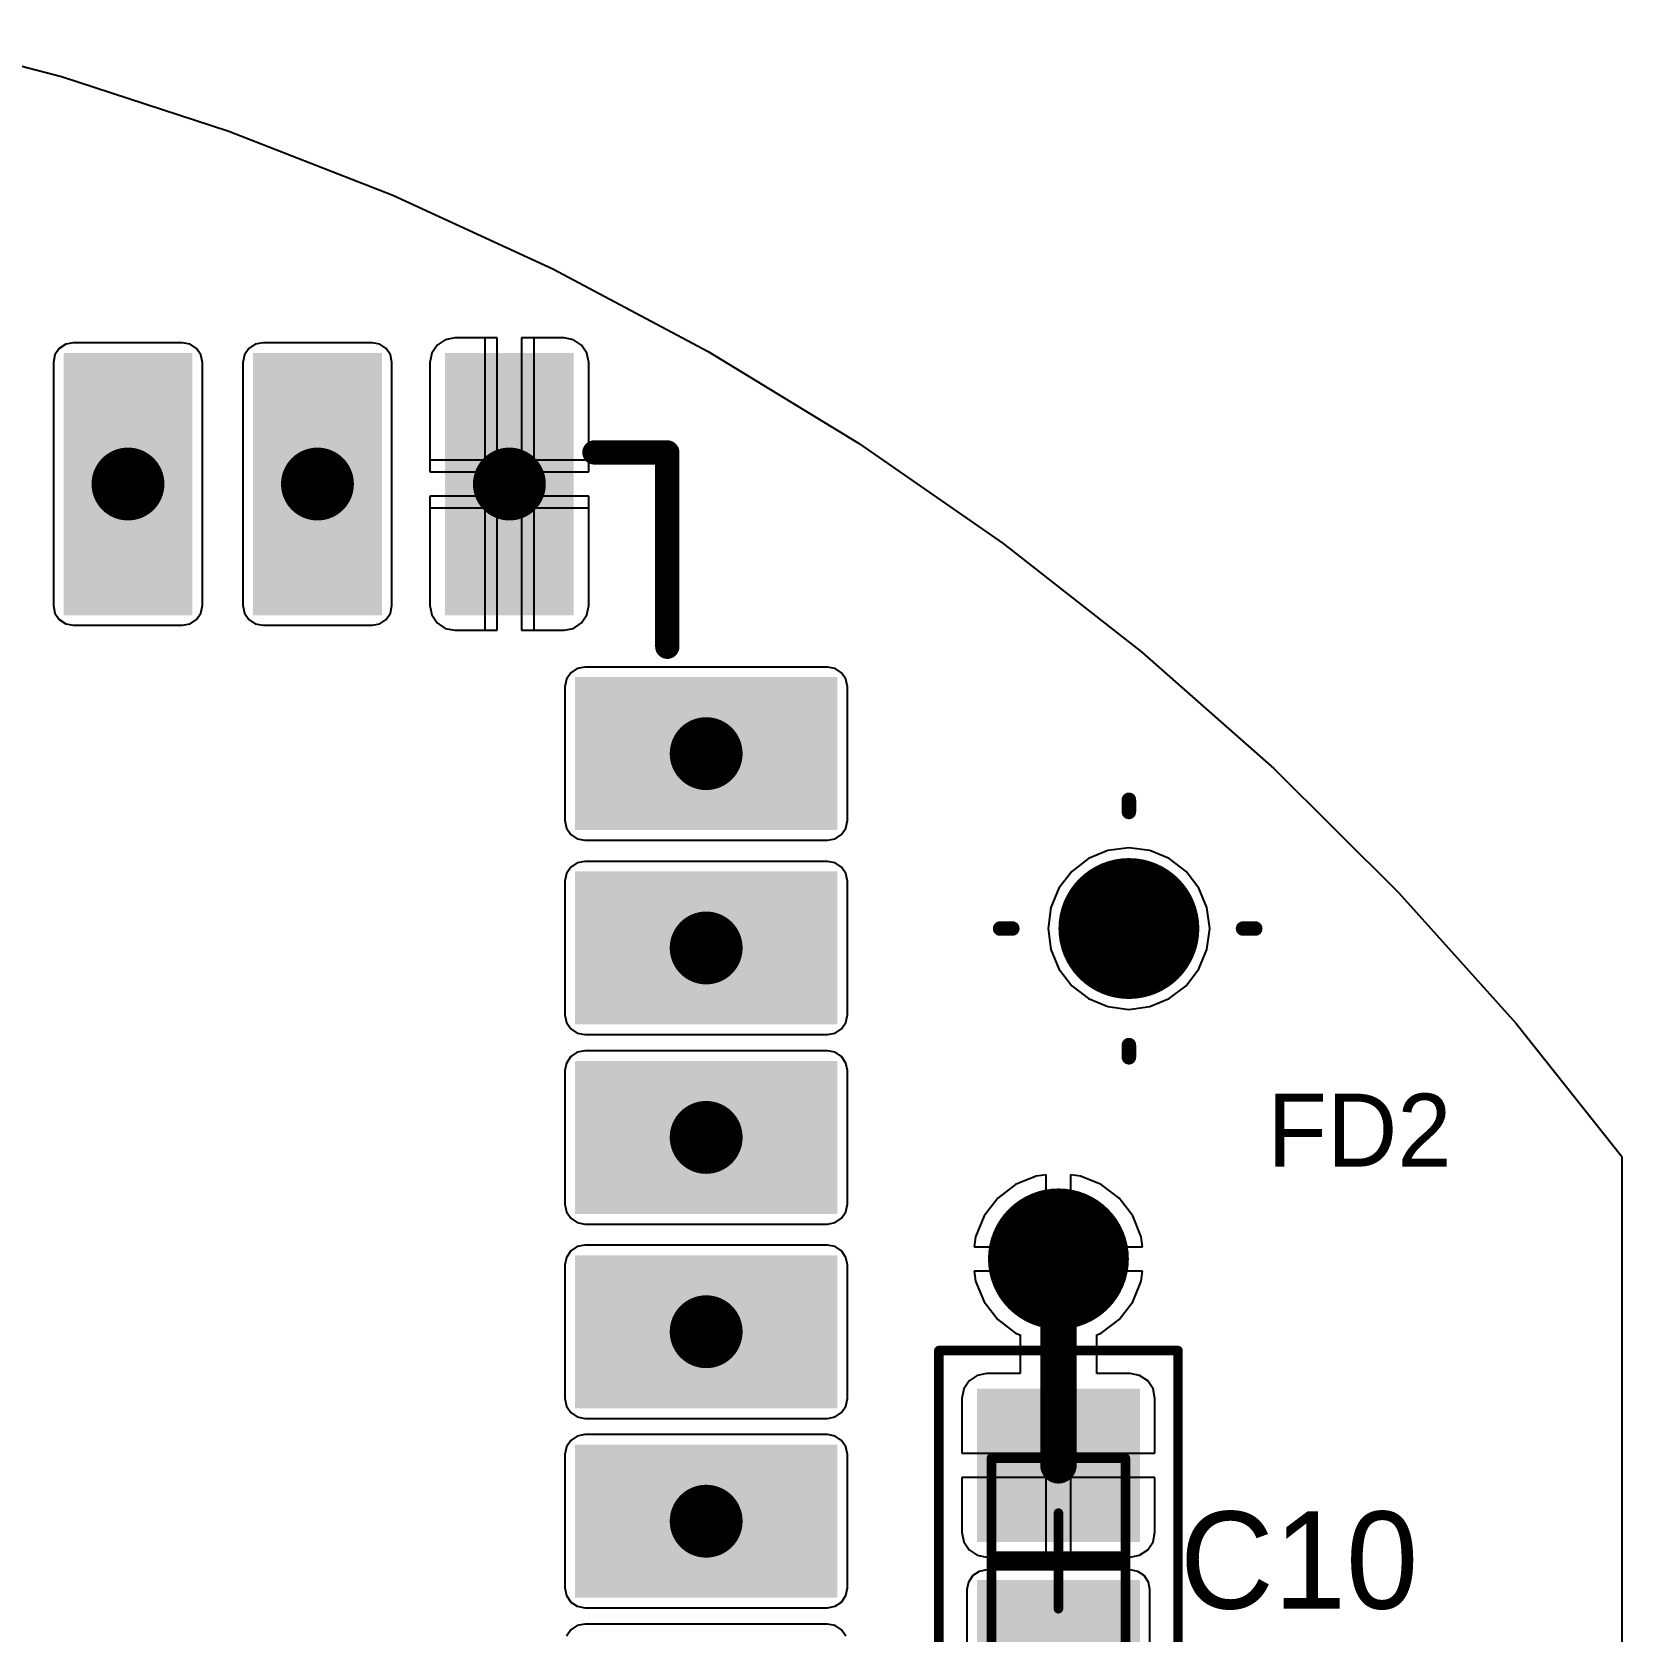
# Model space of a CAD drawing. Header units: millimetres. Extents: x 0.11 to 2.34, y 0.1 to 2.58.
# Drawn here: x 1.688 to 2.342, y 1.891 to 2.55 of the extents above; entities that cross this region are included whole.
import ezdxf

# ---------------------------------------------------------------- set-up
doc = ezdxf.new("R2010")
doc.units = ezdxf.units.MM
doc.header["$MEASUREMENT"] = 0
for name, color, linetype in [('BottomLayer', 5, 'Continuous'), ('BottomSolder', 6, 'Continuous'), ('Mechanical13', 56, 'Continuous'), ('Mechanical15', 56, 'Continuous'), ('MultiLayer', 9, 'Continuous'), ('PadHoleLayer', 156, 'Continuous'), ('TopLayer', 1, 'Continuous'), ('TopOverlay', 2, 'Continuous'), ('TopPaste', 8, 'Continuous'), ('TopSolder', 216, 'Continuous'), ('ViaHoleLayer', 16, 'Continuous')]:
    doc.layers.add(name, color=color, linetype=linetype)

# ---------------------------------------------------------------- blocks, each defined once
blk = doc.blocks.new('FIDU_ROUND_1')
at = {"layer": 'TopLayer', "const_width": 0.025}
blk.add_lwpolyline([(-0.0125, 0, 1), (0.0125, 0, 1)], format="xyb", close=True, dxfattribs=at)
at = {"layer": 'TopOverlay', "const_width": 0.006}
for points in [[(0, 0.048), (0, 0.053)], [(-0.053, 0), (-0.048, 0)], [(0.047, 0), (0.052, 0)], [(0, -0.053), (0, -0.048)]]:
    blk.add_lwpolyline(points, dxfattribs=at)
at = {"layer": 'TopOverlay', "const_width": 0.003}
for points in [[(-0.0015, 0.053, 1), (0.0015, 0.053, 1)], [(-0.0015, 0.048, 1), (0.0015, 0.048, 1)], [(-0.0545, 0, 1), (-0.0515, 0, 1)], [(-0.0495, 0, 1), (-0.0465, 0, 1)], [(0.0455, 0, 1), (0.0485, 0, 1)], [(0.0505, 0, 1), (0.0535, 0, 1)], [(-0.0015, -0.048, 1), (0.0015, -0.048, 1)], [(-0.0015, -0.053, 1), (0.0015, -0.053, 1)]]:
    blk.add_lwpolyline(points, format="xyb", close=True, dxfattribs=at)
at = {"layer": 'TopPaste', "const_width": 0.025}
blk.add_lwpolyline([(-0.0125, 0, 1), (0.0125, 0, 1)], format="xyb", close=True, dxfattribs=at)
at = {"layer": 'TopSolder', "const_width": 0.029}
blk.add_lwpolyline([(-0.0145, 0, 1), (0.0145, 0, 1)], format="xyb", close=True, dxfattribs=at)
blk = doc.blocks.new('ESP8266_ESP_12_E_5')
at = {"layer": 'BottomLayer'}
for points in [[(0.012, 0.2295), (0.012, 0.2745), (-0.088, 0.2295), (-0.088, 0.2745)], [(0.012, 0.1515), (0.012, 0.1965), (-0.088, 0.1515), (-0.088, 0.1965)], [(0.012, 0.0725), (0.012, 0.1175), (-0.088, 0.0725), (-0.088, 0.1175)], [(-0.4375, 0.064), (-0.4925, 0.064), (-0.4375, -0.036), (-0.4925, -0.036)], [(-0.3595, 0.064), (-0.4145, 0.064), (-0.3595, -0.036), (-0.4145, -0.036)], [(-0.2795, 0.064), (-0.3345, 0.064), (-0.2795, -0.036), (-0.3345, -0.036)], [(-0.2015, 0.064), (-0.2565, 0.064), (-0.2015, -0.036), (-0.2565, -0.036)], [(-0.1215, 0.064), (-0.1765, 0.064), (-0.1215, -0.036), (-0.1765, -0.036)]]:
    blk.add_solid(points, dxfattribs=at)
at = {"layer": 'BottomSolder'}
for points in [[(0.016, 0.2255), (0.016, 0.2785), (-0.092, 0.2255), (-0.092, 0.2785)], [(0.016, 0.1475), (0.016, 0.2005), (-0.092, 0.1475), (-0.092, 0.2005)], [(0.016, 0.0685), (0.016, 0.1215), (-0.092, 0.0685), (-0.092, 0.1215)], [(-0.4335, 0.068), (-0.4965, 0.068), (-0.4335, -0.04), (-0.4965, -0.04)], [(-0.3555, 0.068), (-0.4185, 0.068), (-0.3555, -0.04), (-0.4185, -0.04)], [(-0.2755, 0.068), (-0.3385, 0.068), (-0.2755, -0.04), (-0.3385, -0.04)], [(-0.1975, 0.068), (-0.2605, 0.068), (-0.1975, -0.04), (-0.2605, -0.04)], [(-0.1175, 0.068), (-0.1805, 0.068), (-0.1175, -0.04), (-0.1805, -0.04)]]:
    blk.add_solid(points, dxfattribs=at)
at = {"layer": 'MultiLayer'}
for points in [[(0.012, 0.2295), (0.012, 0.2745), (-0.088, 0.2295), (-0.088, 0.2745)], [(0.012, 0.1515), (0.012, 0.1965), (-0.088, 0.1515), (-0.088, 0.1965)], [(0.012, 0.0725), (0.012, 0.1175), (-0.088, 0.0725), (-0.088, 0.1175)], [(-0.4375, 0.064), (-0.4925, 0.064), (-0.4375, -0.036), (-0.4925, -0.036)], [(-0.3595, 0.064), (-0.4145, 0.064), (-0.3595, -0.036), (-0.4145, -0.036)], [(-0.2795, 0.064), (-0.3345, 0.064), (-0.2795, -0.036), (-0.3345, -0.036)], [(-0.2015, 0.064), (-0.2565, 0.064), (-0.2015, -0.036), (-0.2565, -0.036)], [(-0.1215, 0.064), (-0.1765, 0.064), (-0.1215, -0.036), (-0.1765, -0.036)]]:
    blk.add_solid(points, dxfattribs=at)
at = {"layer": 'PadHoleLayer', "const_width": 0.015}
for points in [[(-0.0455, 0.252, 1), (-0.0305, 0.252, 1)], [(-0.0455, 0.174, 1), (-0.0305, 0.174, 1)], [(-0.0455, 0.095, 1), (-0.0305, 0.095, 1)], [(-0.4725, 0.014, 1), (-0.4575, 0.014, 1)], [(-0.3945, 0.014, 1), (-0.3795, 0.014, 1)], [(-0.3145, 0.014, 1), (-0.2995, 0.014, 1)], [(-0.2365, 0.014, 1), (-0.2215, 0.014, 1)], [(-0.1565, 0.014, 1), (-0.1415, 0.014, 1)]]:
    blk.add_lwpolyline(points, format="xyb", close=True, dxfattribs=at)
at = {"layer": 'TopLayer'}
for points in [[(0.012, 0.2295), (0.012, 0.2745), (-0.088, 0.2295), (-0.088, 0.2745)], [(0.012, 0.1515), (0.012, 0.1965), (-0.088, 0.1515), (-0.088, 0.1965)], [(0.012, 0.0725), (0.012, 0.1175), (-0.088, 0.0725), (-0.088, 0.1175)], [(-0.4375, 0.064), (-0.4925, 0.064), (-0.4375, -0.036), (-0.4925, -0.036)], [(-0.3595, 0.064), (-0.4145, 0.064), (-0.3595, -0.036), (-0.4145, -0.036)], [(-0.2795, 0.064), (-0.3345, 0.064), (-0.2795, -0.036), (-0.3345, -0.036)], [(-0.2015, 0.064), (-0.2565, 0.064), (-0.2015, -0.036), (-0.2565, -0.036)], [(-0.1215, 0.064), (-0.1765, 0.064), (-0.1215, -0.036), (-0.1765, -0.036)]]:
    blk.add_solid(points, dxfattribs=at)
at = {"layer": 'TopOverlay', "const_width": 0.01}
for points in [[(-0.025, 0.06), (-0.025, 0.03)], [(-0.105, 0.03), (-0.025, 0.03)]]:
    blk.add_lwpolyline(points, dxfattribs=at)
at = {"layer": 'TopOverlay', "const_width": 0.005}
for points in [[(-0.0275, 0.06, 1), (-0.0225, 0.06, 1)], [(-0.1075, 0.03, 1), (-0.1025, 0.03, 1)], [(-0.0275, 0.03, 1), (-0.0225, 0.03, 1)], [(-0.0275, 0.03, 1), (-0.0225, 0.03, 1)]]:
    blk.add_lwpolyline(points, format="xyb", close=True, dxfattribs=at)
at = {"layer": 'TopSolder'}
for points in [[(0.016, 0.2255), (0.016, 0.2785), (-0.092, 0.2255), (-0.092, 0.2785)], [(0.016, 0.1475), (0.016, 0.2005), (-0.092, 0.1475), (-0.092, 0.2005)], [(0.016, 0.0685), (0.016, 0.1215), (-0.092, 0.0685), (-0.092, 0.1215)], [(-0.4335, 0.068), (-0.4965, 0.068), (-0.4335, -0.04), (-0.4965, -0.04)], [(-0.3555, 0.068), (-0.4185, 0.068), (-0.3555, -0.04), (-0.4185, -0.04)], [(-0.2755, 0.068), (-0.3385, 0.068), (-0.2755, -0.04), (-0.3385, -0.04)], [(-0.1975, 0.068), (-0.2605, 0.068), (-0.1975, -0.04), (-0.2605, -0.04)], [(-0.1175, 0.068), (-0.1805, 0.068), (-0.1175, -0.04), (-0.1805, -0.04)]]:
    blk.add_solid(points, dxfattribs=at)
blk = doc.blocks.new('6_0805_M_19')
at = {"layer": 'Mechanical13', "const_width": 0.00394}
for points in [[(-0.04232, -0.02756), (-0.04232, 0.02756)], [(0.04232, 0.02756), (-0.04232, 0.02756)], [(0.04232, -0.02756), (0.04232, 0.02756)], [(0.04232, -0.02756), (-0.04232, -0.02756)]]:
    blk.add_lwpolyline(points, dxfattribs=at)
at = {"layer": 'Mechanical13', "const_width": 0.00197}
for points in [[(-0.04331, 0.02756, 1), (-0.04134, 0.02756, 1)], [(-0.04331, 0.02756, 1), (-0.04134, 0.02756, 1)], [(0.04134, 0.02756, 1), (0.04331, 0.02756, 1)], [(0.04134, 0.02756, 1), (0.04331, 0.02756, 1)], [(-0.04331, -0.02756, 1), (-0.04134, -0.02756, 1)], [(-0.04331, -0.02756, 1), (-0.04134, -0.02756, 1)], [(0.04134, -0.02756, 1), (0.04331, -0.02756, 1)], [(0.04134, -0.02756, 1), (0.04331, -0.02756, 1)]]:
    blk.add_lwpolyline(points, format="xyb", close=True, dxfattribs=at)
at = {"layer": 'Mechanical15', "const_width": 0.00394}
for points in [[(-0.08661, -0.04921), (-0.08661, 0.04921)], [(0.08661, 0.04921), (-0.08661, 0.04921)], [(0.08661, -0.04921), (0.08661, 0.04921)], [(0, -0.01969), (0, 0.01969)], [(0.01969, 0), (-0.01969, 0)], [(0.08661, -0.04921), (-0.08661, -0.04921)]]:
    blk.add_lwpolyline(points, dxfattribs=at)
at = {"layer": 'Mechanical15', "const_width": 0.00197}
for points in [[(-0.0876, 0.04921, 1), (-0.08563, 0.04921, 1)], [(-0.0876, 0.04921, 1), (-0.08563, 0.04921, 1)], [(0.08563, 0.04921, 1), (0.0876, 0.04921, 1)], [(0.08563, 0.04921, 1), (0.0876, 0.04921, 1)], [(-0.00098, 0.01969, 1), (0.00098, 0.01969, 1)], [(-0.02067, 0, 1), (-0.0187, 0, 1)], [(0.0187, 0, 1), (0.02067, 0, 1)], [(-0.00098, -0.01969, 1), (0.00098, -0.01969, 1)], [(-0.0876, -0.04921, 1), (-0.08563, -0.04921, 1)], [(-0.0876, -0.04921, 1), (-0.08563, -0.04921, 1)], [(0.08563, -0.04921, 1), (0.0876, -0.04921, 1)], [(0.08563, -0.04921, 1), (0.0876, -0.04921, 1)]]:
    blk.add_lwpolyline(points, format="xyb", close=True, dxfattribs=at)
at = {"layer": 'TopLayer'}
for points in [[(-0.01181, -0.02953), (-0.01181, 0.02953), (-0.06693, -0.02953), (-0.06693, 0.02953)], [(0.06693, -0.02953), (0.06693, 0.02953), (0.01181, -0.02953), (0.01181, 0.02953)]]:
    blk.add_solid(points, dxfattribs=at)
at = {"layer": 'TopOverlay', "const_width": 0.00787}
blk.add_lwpolyline([(0, -0.02559), (0, 0.02559)], dxfattribs=at)
at = {"layer": 'TopOverlay', "const_width": 0.00394}
for points in [[(-0.00197, 0.02559, 1), (0.00197, 0.02559, 1)], [(-0.00197, -0.02559, 1), (0.00197, -0.02559, 1)]]:
    blk.add_lwpolyline(points, format="xyb", close=True, dxfattribs=at)
at = {"layer": 'TopPaste'}
for points in [[(-0.01181, -0.02953), (-0.01181, 0.02953), (-0.06693, -0.02953), (-0.06693, 0.02953)], [(0.06693, -0.02953), (0.06693, 0.02953), (0.01181, -0.02953), (0.01181, 0.02953)]]:
    blk.add_solid(points, dxfattribs=at)
at = {"layer": 'TopSolder'}
for points in [[(-0.00781, -0.03353), (-0.00781, 0.03353), (-0.07093, -0.03353), (-0.07093, 0.03353)], [(0.07093, -0.03353), (0.07093, 0.03353), (0.00781, -0.03353), (0.00781, 0.03353)]]:
    blk.add_solid(points, dxfattribs=at)

msp = doc.modelspace()

# ---------------------------------------------------------------- linework, layer by layer
at = {"layer": 'BottomLayer'}
for p, q in [((1.62956, 2.5501), (1.69965, 2.53173)), ((1.69965, 2.53173), (1.76856, 2.50931)), ((1.76856, 2.50931), (1.83605, 2.48291)), ((1.83605, 2.48291), (1.90188, 2.45262)), ((1.90188, 2.45262), (1.96583, 2.41854)), ((1.8615, 2.4242), (1.8576, 2.42342)), ((1.874, 2.4242), (1.8615, 2.4242)), ((1.874, 2.374), (1.874, 2.4242)), ((1.9065, 2.4242), (1.894, 2.4242)), ((1.894, 2.4242), (1.894, 2.374)), ((1.9104, 2.42342), (1.9065, 2.4242)), ((1.69873, 2.41977), (1.69696, 2.41712)), ((1.70138, 2.42154), (1.69873, 2.41977)), ((1.7045, 2.42216), (1.70138, 2.42154)), ((1.7495, 2.42216), (1.7045, 2.42216)), ((1.75262, 2.42154), (1.7495, 2.42216)), ((1.75527, 2.41977), (1.75262, 2.42154)), ((1.75704, 2.41712), (1.75527, 2.41977)), ((1.77673, 2.41977), (1.77496, 2.41712)), ((1.77938, 2.42154), (1.77673, 2.41977)), ((1.7825, 2.42216), (1.77938, 2.42154)), ((1.8275, 2.42216), (1.7825, 2.42216)), ((1.83062, 2.42154), (1.8275, 2.42216)), ((1.83327, 2.41977), (1.83062, 2.42154)), ((1.83504, 2.41712), (1.83327, 2.41977)), ((1.85208, 2.4179), (1.8513, 2.414)), ((1.85429, 2.42121), (1.85208, 2.4179)), ((1.8576, 2.42342), (1.85429, 2.42121)), ((1.91371, 2.42121), (1.9104, 2.42342)), ((1.91592, 2.4179), (1.91371, 2.42121)), ((1.9167, 2.414), (1.91592, 2.4179)), ((1.96583, 2.41854), (2.02768, 2.38079)), ((1.69696, 2.41712), (1.69634, 2.414)), ((1.69634, 2.414), (1.69634, 2.314)), ((1.75766, 2.414), (1.75704, 2.41712)), ((1.75766, 2.314), (1.75766, 2.414)), ((1.77496, 2.41712), (1.77434, 2.414)), ((1.77434, 2.414), (1.77434, 2.314)), ((1.83566, 2.414), (1.83504, 2.41712)), ((1.83566, 2.314), (1.83566, 2.414)), ((1.8513, 2.414), (1.8513, 2.374)), ((1.9167, 2.374), (1.9167, 2.414)), ((2.02768, 2.38079), (2.08723, 2.33949)), ((1.8513, 2.374), (1.874, 2.374)), ((1.894, 2.374), (1.9167, 2.374)), ((1.874, 2.354), (1.8513, 2.354)), ((1.8513, 2.354), (1.8513, 2.314)), ((1.874, 2.3038), (1.874, 2.354)), ((1.9167, 2.354), (1.894, 2.354)), ((1.894, 2.354), (1.894, 2.3038)), ((1.9167, 2.314), (1.9167, 2.354)), ((2.08723, 2.33949), (2.14427, 2.29479)), ((1.69634, 2.314), (1.69696, 2.31088)), ((1.75704, 2.31088), (1.75766, 2.314)), ((1.77434, 2.314), (1.77496, 2.31088)), ((1.83504, 2.31088), (1.83566, 2.314)), ((1.8513, 2.314), (1.85208, 2.3101)), ((1.91592, 2.3101), (1.9167, 2.314)), ((1.69696, 2.31088), (1.69873, 2.30823)), ((1.69873, 2.30823), (1.70138, 2.30646)), ((1.70138, 2.30646), (1.7045, 2.30584)), ((1.7045, 2.30584), (1.7495, 2.30584)), ((1.7495, 2.30584), (1.75262, 2.30646)), ((1.75262, 2.30646), (1.75527, 2.30823)), ((1.75527, 2.30823), (1.75704, 2.31088)), ((1.77496, 2.31088), (1.77673, 2.30823)), ((1.77673, 2.30823), (1.77938, 2.30646)), ((1.77938, 2.30646), (1.7825, 2.30584)), ((1.7825, 2.30584), (1.8275, 2.30584)), ((1.8275, 2.30584), (1.83062, 2.30646)), ((1.83062, 2.30646), (1.83327, 2.30823)), ((1.83327, 2.30823), (1.83504, 2.31088)), ((1.85208, 2.3101), (1.85429, 2.30679)), ((1.85429, 2.30679), (1.8576, 2.30458)), ((1.9104, 2.30458), (1.91371, 2.30679)), ((1.91371, 2.30679), (1.91592, 2.3101)), ((1.8576, 2.30458), (1.8615, 2.3038)), ((1.8615, 2.3038), (1.874, 2.3038)), ((1.894, 2.3038), (1.9065, 2.3038)), ((1.9065, 2.3038), (1.9104, 2.30458)), ((2.14427, 2.29479), (2.1986, 2.24685)), ((1.90923, 2.28627), (1.90746, 2.28362)), ((1.91188, 2.28804), (1.90923, 2.28627)), ((1.915, 2.28866), (1.91188, 2.28804)), ((2.015, 2.28866), (1.915, 2.28866)), ((2.01812, 2.28804), (2.015, 2.28866)), ((2.02077, 2.28627), (2.01812, 2.28804)), ((2.02254, 2.28362), (2.02077, 2.28627)), ((1.90746, 2.28362), (1.90684, 2.2805)), ((1.90684, 2.2805), (1.90684, 2.2255)), ((2.02316, 2.2805), (2.02254, 2.28362)), ((2.02316, 2.2255), (2.02316, 2.2805)), ((2.1986, 2.24685), (2.25004, 2.19581)), ((1.90684, 2.2255), (1.90746, 2.22238)), ((1.90746, 2.22238), (1.90923, 2.21973)), ((2.02077, 2.21973), (2.02254, 2.22238)), ((2.02254, 2.22238), (2.02316, 2.2255)), ((1.90923, 2.21973), (1.91188, 2.21796)), ((1.91188, 2.21796), (1.915, 2.21734)), ((1.915, 2.21734), (2.015, 2.21734)), ((2.015, 2.21734), (2.01812, 2.21796)), ((2.01812, 2.21796), (2.02077, 2.21973)), ((1.91188, 2.20804), (1.90923, 2.20627)), ((1.915, 2.20866), (1.91188, 2.20804)), ((2.015, 2.20866), (1.915, 2.20866)), ((2.01812, 2.20804), (2.015, 2.20866)), ((2.02077, 2.20627), (2.01812, 2.20804)), ((1.90746, 2.20362), (1.90684, 2.2005)), ((1.90684, 2.2005), (1.90684, 2.1455)), ((1.90923, 2.20627), (1.90746, 2.20362)), ((2.02254, 2.20362), (2.02077, 2.20627)), ((2.02316, 2.2005), (2.02254, 2.20362)), ((2.02316, 2.1455), (2.02316, 2.2005)), ((2.25004, 2.19581), (2.29842, 2.14186)), ((1.90684, 2.1455), (1.90746, 2.14238)), ((1.90746, 2.14238), (1.90923, 2.13973)), ((2.02077, 2.13973), (2.02254, 2.14238)), ((2.02254, 2.14238), (2.02316, 2.1455)), ((2.29842, 2.14186), (2.34197, 2.08719)), ((1.90923, 2.13973), (1.91188, 2.13796)), ((1.91188, 2.13796), (1.915, 2.13734)), ((1.915, 2.13734), (2.015, 2.13734)), ((2.015, 2.13734), (2.01812, 2.13796)), ((2.01812, 2.13796), (2.02077, 2.13973)), ((1.90923, 2.12827), (1.90746, 2.12562)), ((1.91188, 2.13004), (1.90923, 2.12827)), ((1.915, 2.13066), (1.91188, 2.13004)), ((2.015, 2.13066), (1.915, 2.13066)), ((2.01812, 2.13004), (2.015, 2.13066)), ((2.02077, 2.12827), (2.01812, 2.13004)), ((2.02254, 2.12562), (2.02077, 2.12827)), ((1.90746, 2.12562), (1.90684, 2.1225)), ((1.90684, 2.1225), (1.90684, 2.0675)), ((2.02316, 2.1225), (2.02254, 2.12562)), ((2.02316, 2.0675), (2.02316, 2.1225)), ((2.34197, 2.08719), (2.34197, 0.59281)), ((1.90684, 2.0675), (1.90746, 2.06438)), ((1.90746, 2.06438), (1.90923, 2.06173)), ((2.02077, 2.06173), (2.02254, 2.06438)), ((2.02254, 2.06438), (2.02316, 2.0675)), ((1.90923, 2.06173), (1.91188, 2.05996)), ((1.91188, 2.05996), (1.915, 2.05934)), ((1.915, 2.05934), (2.015, 2.05934)), ((2.015, 2.05934), (2.01812, 2.05996)), ((2.01812, 2.05996), (2.02077, 2.06173)), ((1.91188, 2.05004), (1.90923, 2.04827)), ((1.915, 2.05066), (1.91188, 2.05004)), ((2.015, 2.05066), (1.915, 2.05066)), ((2.01812, 2.05004), (2.015, 2.05066)), ((2.02077, 2.04827), (2.01812, 2.05004)), ((1.90746, 2.04562), (1.90684, 2.0425)), ((1.90684, 2.0425), (1.90684, 1.9875)), ((1.90923, 2.04827), (1.90746, 2.04562)), ((2.02254, 2.04562), (2.02077, 2.04827)), ((2.02316, 2.0425), (2.02254, 2.04562)), ((2.02316, 1.9875), (2.02316, 2.0425)), ((1.90684, 1.9875), (1.90746, 1.98438)), ((1.90746, 1.98438), (1.90923, 1.98173)), ((2.02077, 1.98173), (2.02254, 1.98438)), ((2.02254, 1.98438), (2.02316, 1.9875)), ((1.90923, 1.98173), (1.91188, 1.97996)), ((1.91188, 1.97996), (1.915, 1.97934)), ((1.915, 1.97934), (2.015, 1.97934)), ((2.015, 1.97934), (2.01812, 1.97996)), ((2.01812, 1.97996), (2.02077, 1.98173)), ((1.90923, 1.97027), (1.90746, 1.96762)), ((1.91188, 1.97204), (1.90923, 1.97027)), ((1.915, 1.97266), (1.91188, 1.97204)), ((2.015, 1.97266), (1.915, 1.97266)), ((2.01812, 1.97204), (2.015, 1.97266)), ((2.02077, 1.97027), (2.01812, 1.97204)), ((2.02254, 1.96762), (2.02077, 1.97027)), ((1.90746, 1.96762), (1.90684, 1.9645)), ((1.90684, 1.9645), (1.90684, 1.9095)), ((2.02316, 1.9645), (2.02254, 1.96762)), ((2.02316, 1.9095), (2.02316, 1.9645)), ((1.90684, 1.9095), (1.90746, 1.90638)), ((1.90746, 1.90638), (1.90923, 1.90373)), ((1.90923, 1.90373), (1.91188, 1.90196)), ((2.01812, 1.90196), (2.02077, 1.90373)), ((2.02077, 1.90373), (2.02254, 1.90638)), ((2.02254, 1.90638), (2.02316, 1.9095)), ((1.91188, 1.90196), (1.915, 1.90134)), ((1.915, 1.90134), (2.015, 1.90134)), ((2.015, 1.90134), (2.01812, 1.90196)), ((1.90923, 1.89227), (1.90746, 1.88962)), ((1.91188, 1.89404), (1.90923, 1.89227)), ((1.915, 1.89466), (1.91188, 1.89404)), ((2.015, 1.89466), (1.915, 1.89466)), ((2.01812, 1.89404), (2.015, 1.89466)), ((2.02077, 1.89227), (2.01812, 1.89404)), ((2.02254, 1.88962), (2.02077, 1.89227))]:
    msp.add_line(p, q, dxfattribs=at)
at = {"layer": 'BottomLayer', "const_width": 0.025}
msp.add_lwpolyline([(2.0975, 2.045, 1), (2.1225, 2.045, 1)], format="xyb", close=True, dxfattribs=at)
at = {"layer": 'BottomSolder', "const_width": 0.029}
msp.add_lwpolyline([(2.0955, 2.045, 1), (2.1245, 2.045, 1)], format="xyb", close=True, dxfattribs=at)
at = {"layer": 'MultiLayer', "const_width": 0.025}
msp.add_lwpolyline([(2.0975, 2.045, 1), (2.1225, 2.045, 1)], format="xyb", close=True, dxfattribs=at)
at = {"layer": 'TopLayer'}
for p, q in [((1.62956, 2.5501), (1.69965, 2.53173)), ((1.69965, 2.53173), (1.76856, 2.50931)), ((1.76856, 2.50931), (1.83605, 2.48291)), ((1.83605, 2.48291), (1.90188, 2.45262)), ((1.90188, 2.45262), (1.96583, 2.41854)), ((1.8615, 2.4242), (1.8576, 2.42342)), ((1.879, 2.4242), (1.8615, 2.4242)), ((1.879, 2.369), (1.879, 2.4242)), ((1.9065, 2.4242), (1.889, 2.4242)), ((1.889, 2.4242), (1.889, 2.369)), ((1.9104, 2.42342), (1.9065, 2.4242)), ((1.69873, 2.41977), (1.69696, 2.41712)), ((1.70138, 2.42154), (1.69873, 2.41977)), ((1.7045, 2.42216), (1.70138, 2.42154)), ((1.7495, 2.42216), (1.7045, 2.42216)), ((1.75262, 2.42154), (1.7495, 2.42216)), ((1.75527, 2.41977), (1.75262, 2.42154)), ((1.75704, 2.41712), (1.75527, 2.41977)), ((1.77673, 2.41977), (1.77496, 2.41712)), ((1.77938, 2.42154), (1.77673, 2.41977)), ((1.7825, 2.42216), (1.77938, 2.42154)), ((1.8275, 2.42216), (1.7825, 2.42216)), ((1.83062, 2.42154), (1.8275, 2.42216)), ((1.83327, 2.41977), (1.83062, 2.42154)), ((1.83504, 2.41712), (1.83327, 2.41977)), ((1.85208, 2.4179), (1.8513, 2.414)), ((1.85429, 2.42121), (1.85208, 2.4179)), ((1.8576, 2.42342), (1.85429, 2.42121)), ((1.91371, 2.42121), (1.9104, 2.42342)), ((1.91592, 2.4179), (1.91371, 2.42121)), ((1.9167, 2.414), (1.91592, 2.4179)), ((1.96583, 2.41854), (2.02768, 2.38079)), ((1.69696, 2.41712), (1.69634, 2.414)), ((1.69634, 2.414), (1.69634, 2.314)), ((1.75766, 2.414), (1.75704, 2.41712)), ((1.75766, 2.314), (1.75766, 2.414)), ((1.77496, 2.41712), (1.77434, 2.414)), ((1.77434, 2.414), (1.77434, 2.314)), ((1.83566, 2.414), (1.83504, 2.41712)), ((1.83566, 2.314), (1.83566, 2.414)), ((1.8513, 2.414), (1.8513, 2.369)), ((1.9167, 2.369), (1.9167, 2.414)), ((2.02768, 2.38079), (2.08723, 2.33949)), ((1.8513, 2.369), (1.879, 2.369)), ((1.889, 2.369), (1.9167, 2.369)), ((1.879, 2.359), (1.8513, 2.359)), ((1.8513, 2.359), (1.8513, 2.314)), ((1.879, 2.3038), (1.879, 2.359)), ((1.9167, 2.359), (1.889, 2.359)), ((1.889, 2.359), (1.889, 2.3038)), ((1.9167, 2.314), (1.9167, 2.359)), ((2.08723, 2.33949), (2.14427, 2.29479)), ((1.69634, 2.314), (1.69696, 2.31088)), ((1.75704, 2.31088), (1.75766, 2.314)), ((1.77434, 2.314), (1.77496, 2.31088)), ((1.83504, 2.31088), (1.83566, 2.314)), ((1.8513, 2.314), (1.85208, 2.3101)), ((1.91592, 2.3101), (1.9167, 2.314)), ((1.69696, 2.31088), (1.69873, 2.30823)), ((1.69873, 2.30823), (1.70138, 2.30646)), ((1.70138, 2.30646), (1.7045, 2.30584)), ((1.7045, 2.30584), (1.7495, 2.30584)), ((1.7495, 2.30584), (1.75262, 2.30646)), ((1.75262, 2.30646), (1.75527, 2.30823)), ((1.75527, 2.30823), (1.75704, 2.31088)), ((1.77496, 2.31088), (1.77673, 2.30823)), ((1.77673, 2.30823), (1.77938, 2.30646)), ((1.77938, 2.30646), (1.7825, 2.30584)), ((1.7825, 2.30584), (1.8275, 2.30584)), ((1.8275, 2.30584), (1.83062, 2.30646)), ((1.83062, 2.30646), (1.83327, 2.30823)), ((1.83327, 2.30823), (1.83504, 2.31088)), ((1.85208, 2.3101), (1.85429, 2.30679)), ((1.85429, 2.30679), (1.8576, 2.30458)), ((1.9104, 2.30458), (1.91371, 2.30679)), ((1.91371, 2.30679), (1.91592, 2.3101)), ((1.8576, 2.30458), (1.8615, 2.3038)), ((1.8615, 2.3038), (1.879, 2.3038)), ((1.889, 2.3038), (1.9065, 2.3038)), ((1.9065, 2.3038), (1.9104, 2.30458)), ((2.14427, 2.29479), (2.1986, 2.24685)), ((1.90923, 2.28627), (1.90746, 2.28362)), ((1.91188, 2.28804), (1.90923, 2.28627)), ((1.915, 2.28866), (1.91188, 2.28804)), ((2.015, 2.28866), (1.915, 2.28866)), ((2.01812, 2.28804), (2.015, 2.28866)), ((2.02077, 2.28627), (2.01812, 2.28804)), ((2.02254, 2.28362), (2.02077, 2.28627)), ((1.90746, 2.28362), (1.90684, 2.2805)), ((1.90684, 2.2805), (1.90684, 2.2255)), ((2.02316, 2.2805), (2.02254, 2.28362)), ((2.02316, 2.2255), (2.02316, 2.2805)), ((2.1986, 2.24685), (2.25004, 2.19581)), ((1.90684, 2.2255), (1.90746, 2.22238)), ((1.90746, 2.22238), (1.90923, 2.21973)), ((2.02077, 2.21973), (2.02254, 2.22238)), ((2.02254, 2.22238), (2.02316, 2.2255)), ((1.90923, 2.21973), (1.91188, 2.21796)), ((1.91188, 2.21796), (1.915, 2.21734)), ((1.915, 2.21734), (2.015, 2.21734)), ((2.015, 2.21734), (2.01812, 2.21796)), ((2.01812, 2.21796), (2.02077, 2.21973)), ((2.139, 2.21428), (2.13039, 2.21315)), ((2.14761, 2.21315), (2.139, 2.21428)), ((1.91188, 2.20804), (1.90923, 2.20627)), ((1.915, 2.20866), (1.91188, 2.20804)), ((2.015, 2.20866), (1.915, 2.20866)), ((2.01812, 2.20804), (2.015, 2.20866)), ((2.02077, 2.20627), (2.01812, 2.20804)), ((2.12236, 2.20983), (2.11546, 2.20454)), ((2.13039, 2.21315), (2.12236, 2.20983)), ((2.15564, 2.20983), (2.14761, 2.21315)), ((2.16254, 2.20454), (2.15564, 2.20983)), ((1.90746, 2.20362), (1.90684, 2.2005)), ((1.90684, 2.2005), (1.90684, 2.1455)), ((1.90923, 2.20627), (1.90746, 2.20362)), ((2.02254, 2.20362), (2.02077, 2.20627)), ((2.02316, 2.2005), (2.02254, 2.20362)), ((2.02316, 2.1455), (2.02316, 2.2005)), ((2.11546, 2.20454), (2.11017, 2.19764)), ((2.16783, 2.19764), (2.16254, 2.20454)), ((2.11017, 2.19764), (2.10685, 2.18961)), ((2.17115, 2.18961), (2.16783, 2.19764)), ((2.25004, 2.19581), (2.29842, 2.14186)), ((2.10685, 2.18961), (2.10572, 2.181)), ((2.17228, 2.181), (2.17115, 2.18961)), ((2.10572, 2.181), (2.10685, 2.17239)), ((2.17115, 2.17239), (2.17228, 2.181)), ((2.10685, 2.17239), (2.11017, 2.16436)), ((2.16783, 2.16436), (2.17115, 2.17239)), ((2.11017, 2.16436), (2.11546, 2.15746)), ((2.16254, 2.15746), (2.16783, 2.16436)), ((2.11546, 2.15746), (2.12236, 2.15217)), ((2.15564, 2.15217), (2.16254, 2.15746)), ((2.12236, 2.15217), (2.13039, 2.14885)), ((2.13039, 2.14885), (2.139, 2.14772)), ((2.139, 2.14772), (2.14761, 2.14885)), ((2.14761, 2.14885), (2.15564, 2.15217)), ((1.90684, 2.1455), (1.90746, 2.14238)), ((1.90746, 2.14238), (1.90923, 2.13973)), ((2.02077, 2.13973), (2.02254, 2.14238)), ((2.02254, 2.14238), (2.02316, 2.1455)), ((2.29842, 2.14186), (2.34197, 2.08719)), ((1.90923, 2.13973), (1.91188, 2.13796)), ((1.91188, 2.13796), (1.915, 2.13734)), ((1.915, 2.13734), (2.015, 2.13734)), ((2.015, 2.13734), (2.01812, 2.13796)), ((2.01812, 2.13796), (2.02077, 2.13973)), ((1.90923, 2.12827), (1.90746, 2.12562)), ((1.91188, 2.13004), (1.90923, 2.12827)), ((1.915, 2.13066), (1.91188, 2.13004)), ((2.015, 2.13066), (1.915, 2.13066)), ((2.01812, 2.13004), (2.015, 2.13066)), ((2.02077, 2.12827), (2.01812, 2.13004)), ((2.02254, 2.12562), (2.02077, 2.12827)), ((1.90746, 2.12562), (1.90684, 2.1225)), ((1.90684, 2.1225), (1.90684, 2.0675)), ((2.02316, 2.1225), (2.02254, 2.12562)), ((2.02316, 2.0675), (2.02316, 2.1225)), ((2.34197, 2.08719), (2.34197, 0.59281)), ((2.09235, 2.07557), (2.08504, 2.06996)), ((2.10086, 2.0791), (2.09235, 2.07557)), ((2.105, 2.07964), (2.10086, 2.0791)), ((2.105, 2.05), (2.105, 2.07964)), ((2.11914, 2.0791), (2.115, 2.07964)), ((2.115, 2.07964), (2.115, 2.05)), ((2.12765, 2.07557), (2.11914, 2.0791)), ((2.13496, 2.06996), (2.12765, 2.07557)), ((2.08504, 2.06996), (2.07943, 2.06265)), ((2.14057, 2.06265), (2.13496, 2.06996)), ((1.90684, 2.0675), (1.90746, 2.06438)), ((1.90746, 2.06438), (1.90923, 2.06173)), ((2.02077, 2.06173), (2.02254, 2.06438)), ((2.02254, 2.06438), (2.02316, 2.0675)), ((2.07943, 2.06265), (2.0759, 2.05414)), ((2.1441, 2.05414), (2.14057, 2.06265)), ((1.90923, 2.06173), (1.91188, 2.05996)), ((1.91188, 2.05996), (1.915, 2.05934)), ((1.915, 2.05934), (2.015, 2.05934)), ((2.015, 2.05934), (2.01812, 2.05996)), ((2.01812, 2.05996), (2.02077, 2.06173)), ((1.91188, 2.05004), (1.90923, 2.04827)), ((1.915, 2.05066), (1.91188, 2.05004)), ((2.015, 2.05066), (1.915, 2.05066)), ((2.01812, 2.05004), (2.015, 2.05066)), ((2.02077, 2.04827), (2.01812, 2.05004)), ((2.0759, 2.05414), (2.07536, 2.05)), ((2.07536, 2.05), (2.105, 2.05)), ((2.115, 2.05), (2.14464, 2.05)), ((2.14464, 2.05), (2.1441, 2.05414)), ((1.90746, 2.04562), (1.90684, 2.0425)), ((1.90684, 2.0425), (1.90684, 1.9875)), ((1.90923, 2.04827), (1.90746, 2.04562)), ((2.02254, 2.04562), (2.02077, 2.04827)), ((2.02316, 2.0425), (2.02254, 2.04562)), ((2.02316, 1.9875), (2.02316, 2.0425)), ((2.14464, 2.04), (2.07536, 2.04)), ((2.07536, 2.04), (2.0759, 2.03586)), ((2.0759, 2.03586), (2.07943, 2.02735)), ((2.14057, 2.02735), (2.1441, 2.03586)), ((2.1441, 2.03586), (2.14464, 2.04)), ((2.07943, 2.02735), (2.08504, 2.02004)), ((2.13496, 2.02004), (2.14057, 2.02735)), ((2.08504, 2.02004), (2.09235, 2.01443)), ((2.12765, 2.01443), (2.13496, 2.02004)), ((2.09235, 2.01443), (2.0942, 2.01366)), ((2.0942, 2.01366), (2.0942, 1.99775)), ((2.1258, 2.01366), (2.12765, 2.01443)), ((2.1258, 1.99775), (2.1258, 2.01366)), ((2.07657, 1.99698), (2.07326, 1.99477)), ((2.08047, 1.99775), (2.07657, 1.99698)), ((2.0942, 1.99775), (2.08047, 1.99775)), ((2.13953, 1.99775), (2.1258, 1.99775)), ((2.14343, 1.99698), (2.13953, 1.99775)), ((2.14674, 1.99477), (2.14343, 1.99698)), ((2.07105, 1.99146), (2.07028, 1.98756)), ((2.07326, 1.99477), (2.07105, 1.99146)), ((2.14895, 1.99146), (2.14674, 1.99477)), ((2.14972, 1.98756), (2.14895, 1.99146)), ((1.90684, 1.9875), (1.90746, 1.98438)), ((1.90746, 1.98438), (1.90923, 1.98173)), ((2.02077, 1.98173), (2.02254, 1.98438)), ((2.02254, 1.98438), (2.02316, 1.9875)), ((2.07028, 1.98756), (2.07028, 1.965)), ((2.14972, 1.965), (2.14972, 1.98756)), ((1.90923, 1.98173), (1.91188, 1.97996)), ((1.91188, 1.97996), (1.915, 1.97934)), ((1.915, 1.97934), (2.015, 1.97934)), ((2.015, 1.97934), (2.01812, 1.97996)), ((2.01812, 1.97996), (2.02077, 1.98173)), ((1.90923, 1.97027), (1.90746, 1.96762)), ((1.91188, 1.97204), (1.90923, 1.97027)), ((1.915, 1.97266), (1.91188, 1.97204)), ((2.015, 1.97266), (1.915, 1.97266)), ((2.01812, 1.97204), (2.015, 1.97266)), ((2.02077, 1.97027), (2.01812, 1.97204)), ((2.02254, 1.96762), (2.02077, 1.97027)), ((1.90746, 1.96762), (1.90684, 1.9645)), ((1.90684, 1.9645), (1.90684, 1.9095)), ((2.02316, 1.9645), (2.02254, 1.96762)), ((2.02316, 1.9095), (2.02316, 1.9645)), ((2.07028, 1.965), (2.14972, 1.965)), ((2.105, 1.955), (2.07028, 1.955)), ((2.07028, 1.955), (2.07028, 1.93244)), ((2.105, 1.92225), (2.105, 1.955)), ((2.14972, 1.955), (2.115, 1.955)), ((2.115, 1.955), (2.115, 1.92225)), ((2.14972, 1.93244), (2.14972, 1.955)), ((2.07028, 1.93244), (2.07105, 1.92854)), ((2.14895, 1.92854), (2.14972, 1.93244)), ((2.07105, 1.92854), (2.07326, 1.92523)), ((2.07326, 1.92523), (2.07657, 1.92302)), ((2.14343, 1.92302), (2.14674, 1.92523)), ((2.14674, 1.92523), (2.14895, 1.92854)), ((2.07657, 1.92302), (2.08047, 1.92225)), ((2.08047, 1.91698), (2.07735, 1.91635)), ((2.08047, 1.92225), (2.105, 1.92225)), ((2.13953, 1.91698), (2.08047, 1.91698)), ((2.115, 1.92225), (2.13953, 1.92225)), ((2.13953, 1.92225), (2.14343, 1.92302)), ((2.14265, 1.91635), (2.13953, 1.91698)), ((2.07294, 1.91194), (2.07232, 1.90882)), ((2.0747, 1.91459), (2.07294, 1.91194)), ((2.07735, 1.91635), (2.0747, 1.91459)), ((2.1453, 1.91459), (2.14265, 1.91635)), ((2.14706, 1.91194), (2.1453, 1.91459)), ((2.14768, 1.90882), (2.14706, 1.91194)), ((1.90684, 1.9095), (1.90746, 1.90638)), ((1.90746, 1.90638), (1.90923, 1.90373)), ((1.90923, 1.90373), (1.91188, 1.90196)), ((2.01812, 1.90196), (2.02077, 1.90373)), ((2.02077, 1.90373), (2.02254, 1.90638)), ((2.02254, 1.90638), (2.02316, 1.9095)), ((2.07232, 1.90882), (2.07232, 1.8537)), ((2.14768, 1.8537), (2.14768, 1.90882)), ((1.91188, 1.90196), (1.915, 1.90134)), ((1.915, 1.90134), (2.015, 1.90134)), ((2.015, 1.90134), (2.01812, 1.90196)), ((1.90923, 1.89227), (1.90746, 1.88962)), ((1.91188, 1.89404), (1.90923, 1.89227)), ((1.915, 1.89466), (1.91188, 1.89404)), ((2.015, 1.89466), (1.915, 1.89466)), ((2.01812, 1.89404), (2.015, 1.89466)), ((2.02077, 1.89227), (2.01812, 1.89404)), ((2.02254, 1.88962), (2.02077, 1.89227))]:
    msp.add_line(p, q, dxfattribs=at)
for points, const_width in [([(2.0975, 2.045, 1), (2.1225, 2.045, 1)], 0.025), ([(2.10625, 2.045, 1), (2.11375, 2.045, 1)], 0.0075), ([(2.10625, 1.96, 1), (2.11375, 1.96, 1)], 0.0075)]:
    msp.add_lwpolyline(points, format="xyb", close=True, dxfattribs=dict(at, const_width=const_width))
at = {"layer": 'TopLayer', "const_width": 0.015}
msp.add_lwpolyline([(2.11, 1.96), (2.11, 2.045)], dxfattribs=at)
at = {"layer": 'TopSolder', "const_width": 0.029}
msp.add_lwpolyline([(2.0955, 2.045, 1), (2.1245, 2.045, 1)], format="xyb", close=True, dxfattribs=at)
at = {"layer": 'ViaHoleLayer', "const_width": 0.014}
msp.add_lwpolyline([(2.103, 2.045, 1), (2.117, 2.045, 1)], format="xyb", close=True, dxfattribs=at)

# ---------------------------------------------------------------- block references
for name, p, rotation in [('ESP8266_ESP_12_E_5', (1.979, 2.402), 90), ('6_0805_M_19', (2.11, 1.92063), 270)]:
    msp.add_blockref(name, p, dxfattribs=dict(rotation=rotation))
msp.add_blockref('FIDU_ROUND_1', (2.139, 2.181))

# ---------------------------------------------------------------- texts
at = {"layer": 'TopOverlay'}
for s, height, p in [('FD2', 0.03, (2.196, 2.083)), ('C10', 0.04, (2.16, 1.901))]:
    msp.add_text(s, height=height, dxfattribs=at).set_placement(p)

doc.saveas('drawing.dxf')
